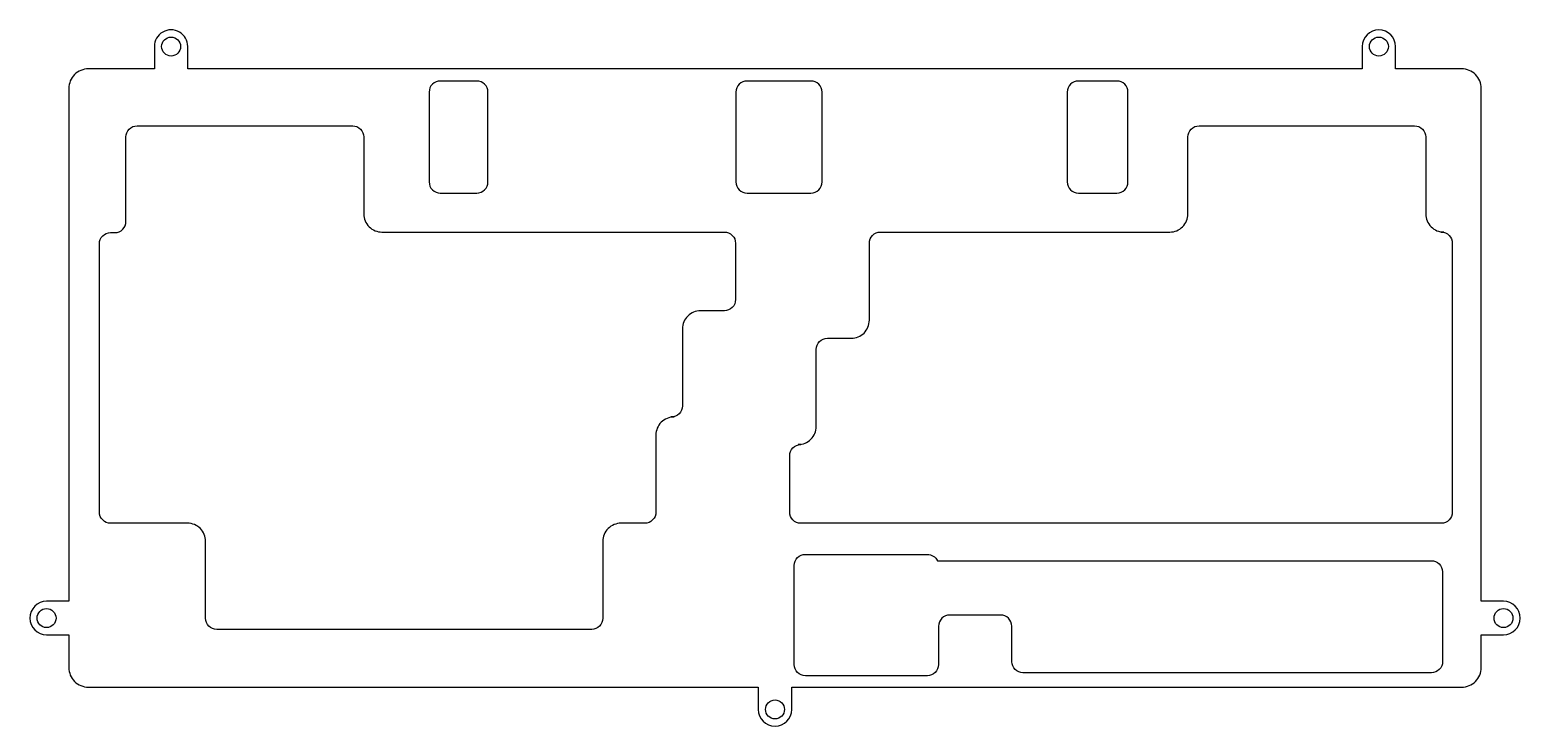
# Model space of a CAD drawing. Header units: millimetres. Extents: x 5 to 272, y 4 to 129.
import ezdxf

# ---------------------------------------------------------------- set-up
doc = ezdxf.new("R2010")
doc.units = ezdxf.units.MM
doc.layers.get('0').update_dxf_attribs({"linetype": 'CONTINUOUS'})

msp = doc.modelspace()

# ---------------------------------------------------------------- linework, layer by layer
for points in [[(33.33, 122.33), (33.33, 126.33, 1.000086), (27.33, 126.33), (27.33, 122.33), (15.49, 122.33, 0.414214), (11.99, 118.83), (11.99, 26.87), (7.99, 26.87, 1), (7.99, 20.87), (11.99, 20.87), (11.99, 14.99, 0.414214), (15.49, 11.49), (135.67, 11.49), (135.67, 7.49, 1), (141.67, 7.49), (141.67, 11.49), (261.85, 11.49, 0.414214), (265.35, 14.99), (265.35, 20.87), (269.35, 20.87, 1), (269.35, 26.87), (265.35, 26.87), (265.35, 118.83, 0.414214), (261.85, 122.33), (250, 122.33), (250, 126.33, 1), (244, 126.33), (244, 122.33)], [(85.17, 100.05, 0.414214), (87.17, 102.05), (87.17, 118.15, 0.414214), (85.17, 120.15), (78.62, 120.15, 0.414214), (76.62, 118.15), (76.62, 102.05, 0.414214), (78.62, 100.05)], [(145.11, 100.05, 0.414214), (147.11, 102.05), (147.11, 118.15, 0.414214), (145.11, 120.15), (133.67, 120.15, 0.414214), (131.67, 118.15), (131.67, 102.05, 0.414214), (133.67, 100.05)], [(199.99, 100.05, 0.414214), (201.99, 102.05), (201.99, 118.15, 0.414214), (199.99, 120.15), (193.09, 120.15, 0.414214), (191.09, 118.15), (191.09, 102.05, 0.414214), (193.09, 100.05)], [(19.48, 92.98), (20.24, 92.98, 0.414214), (22.24, 94.98), (22.24, 110.12, -0.414214), (24.24, 112.12), (62.91, 112.12, -0.414214), (64.91, 110.12), (64.91, 96.32, 0.414214), (68.16, 93.07), (129.59, 93.07, -0.414214), (131.59, 91.07), (131.59, 80.97, -0.414214), (129.59, 78.97), (125.31, 78.97, 0.414214), (122.06, 75.72), (122.06, 61.92, -0.414214), (120.06, 59.92), (120.55, 59.92, 0.414214), (117.3, 56.67), (117.3, 42.87, -0.414214), (115.3, 40.87), (111.03, 40.87, 0.414214), (107.78, 37.62), (107.78, 23.82, -0.414214), (105.78, 21.82), (38.53, 21.82, -0.414214), (36.53, 23.82), (36.53, 37.62, 0.414214), (33.28, 40.87), (19.48, 40.87, -0.414214), (17.48, 42.87), (17.48, 90.98, -0.414214)], [(255.41, 110.12), (255.41, 96.32, 0.414214), (258.66, 93.07), (258.17, 93.07, -0.414214), (260.17, 91.07), (260.17, 42.87, -0.414214), (258.17, 40.87), (143.3, 40.87, -0.414214), (141.3, 42.87), (141.3, 52.97, -0.414214), (143.3, 54.97), (142.81, 54.97, 0.414214), (146.06, 58.22), (146.06, 72.02, -0.414214), (148.06, 74.02), (152.34, 74.02, 0.414214), (155.59, 77.27), (155.59, 91.07, -0.414214), (157.59, 93.07), (209.49, 93.07, 0.414214), (212.74, 96.32), (212.74, 110.12, -0.414214), (214.74, 112.12), (253.41, 112.12, -0.414214)], [(181.15, 16.05), (181.15, 22.41, 0.414214), (179.15, 24.41), (170, 24.41, 0.414215), (168, 22.41), (168, 15.52, -0.414214), (166, 13.52), (144.13, 13.52, -0.414214), (142.13, 15.52), (142.13, 33.29, -0.414214), (144.13, 35.29), (166, 35.29, -0.289376), (167.81, 34.15), (256.4, 34.15, -0.413916), (258.4, 32.15), (258.42, 16.06, -0.414511), (256.42, 14.05), (183.15, 14.05, -0.414215)]]:
    msp.add_lwpolyline(points, format="xyb", close=True)
for centre in [(30.33, 126.33), (247, 126.33), (7.99, 23.87), (269.35, 23.87), (138.67, 7.49)]:
    msp.add_circle(centre, 1.7)

doc.saveas('drawing.dxf')
